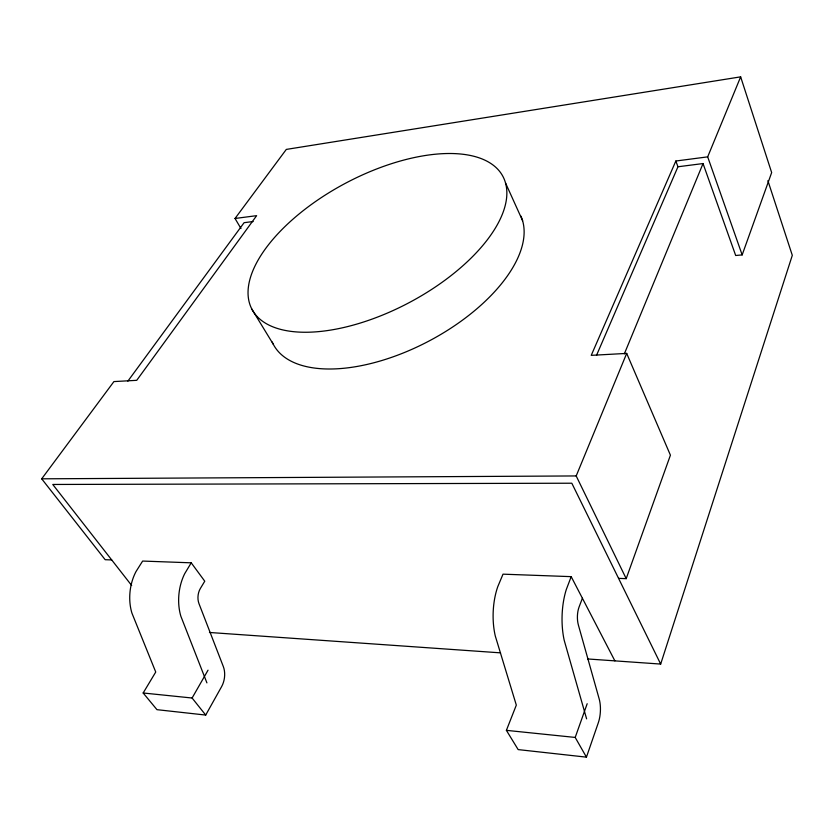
<?xml version="1.0" encoding="UTF-8"?>
<svg xmlns="http://www.w3.org/2000/svg" width="834" height="834" viewBox="0 0 834 834"><rect width="100%" height="100%" fill="white"/><g stroke="black" fill="none" stroke-linecap="round" stroke-linejoin="round"><path stroke-width="1.25" d="M587.584 658.954L660.674 664.072L792.3 255.329L767.885 180.665M614.877 660.862L571.196 576.648L503.017 574.167L497.762 586.698A47.444 22.633 -87.9 0 0 495.281 635.967L516.319 705.116L506.394 730.355L518.164 749.599L586.438 757.147L598.312 722.765A20.183 8.601 -86.9 0 0 599.177 698.923L578.389 625.062A15.085 6.609 -88.4 0 1 579.098 606.944L582.403 598.249M586.438 757.147L575.199 737.433L587.178 703.719M618.567 578.369L626.198 578.65L670.421 455.187L626.688 353.397L591.243 355.347L675.842 161.014L707.68 156.865L740.655 76.853L286.312 149.411L235.032 218.477L240.974 228.537M596.508 355.378L677.959 166.769L703.041 163.558L735.682 255.496L742.166 254.912L771.659 172.575L740.655 76.853M571.196 576.648L566.286 589.555A48.82 21.392 -88.4 0 0 564.201 640.303L586.604 718.856M626.198 578.65L576.19 475.943L626.688 353.397M624.322 353.897L703.041 163.558M205.706 715.061L221.604 686.643A17.045 10.832 -81.8 0 0 223.324 666.564L199.003 603.712A12.739 8.319 -84.3 0 1 200.368 588.481L204.757 581.204L191.226 562.825L142.635 561.063L136.005 571.571A40.261 27.386 -83.5 0 0 131.918 613.094L155.739 672.037L143.167 692.991L156.969 709.671L205.706 715.061L192.101 698.016L143.167 692.991M192.101 698.016L208.031 670.171M191.226 562.825L184.741 573.604A41.22 26.928 -84.3 0 0 180.832 616.17L206.915 682.879M127.863 381.148L244.101 222.688L253.129 221.531M111.714 559.937L105.167 559.697L41.7 478.82L113.914 381.586L136.734 380.325L256.643 215.662L235.032 218.477M41.7 478.82L576.19 475.943M209.459 632.474L500.525 652.855M506.394 730.355L575.199 737.433M131.668 585.489L52.761 484.46L571.822 483.22L660.674 664.072M251.764 308.997L273.239 344.181M505.519 182.959A141.978 67.648 -27.9 0 1 329.649 330.243A141.978 67.648 -27.9 0 1 297.154 215.568A141.978 67.648 -27.9 0 1 505.519 182.959L522.605 220.708M675.842 161.014L677.959 166.769M707.68 156.865L742.166 254.912M520.906 216.079A139.445 69.785 -27.9 0 1 424.881 343.17A139.445 69.785 -27.9 0 1 272.197 341.992"/></g></svg>
